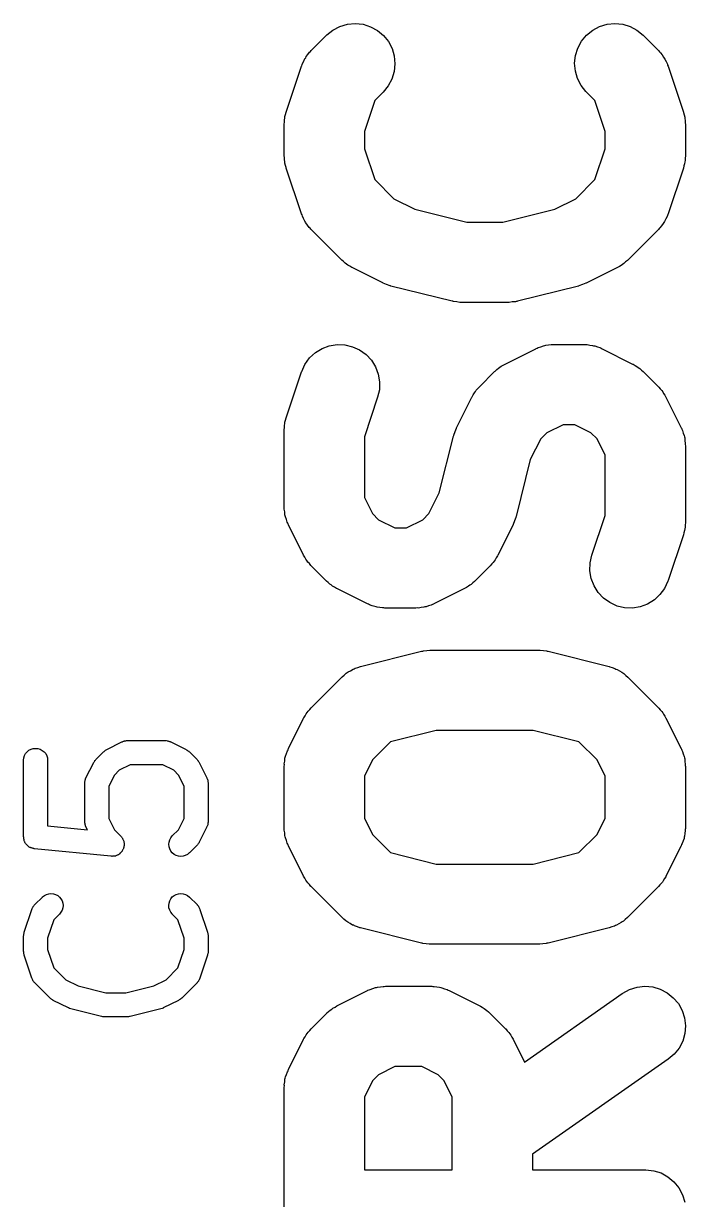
# Model space of a CAD drawing. Extents: x 81 to 160, y -176 to -60.
# Drawn here: x 116.41 to 120.53, y -113.52 to -106.19 of the extents above; entities that cross this region are included whole.
import ezdxf

# ---------------------------------------------------------------- set-up
doc = ezdxf.new("R2010")
doc.units = 0
doc.header["$MEASUREMENT"] = 0
doc.layers.add('BLACK', color=7, linetype='CONTINUOUS')

msp = doc.modelspace()

# ---------------------------------------------------------------- linework, layer by layer
at = {"layer": 'BLACK', "linetype": 'CONTINUOUS'}
for p, q in [((118.298, -106.265), (118.301, -106.263)), ((118.301, -106.263), (118.339, -106.233)), ((118.339, -106.233), (118.382, -106.21)), ((118.382, -106.21), (118.429, -106.196)), ((118.429, -106.196), (118.478, -106.192)), ((118.478, -106.192), (118.526, -106.197)), ((118.526, -106.197), (118.573, -106.212)), ((118.573, -106.212), (118.616, -106.235)), ((118.616, -106.235), (118.653, -106.267)), ((119.919, -106.264), (119.957, -106.233)), ((119.957, -106.233), (120, -106.211)), ((120, -106.211), (120.047, -106.197)), ((120.047, -106.197), (120.095, -106.192)), ((120.095, -106.192), (120.144, -106.197)), ((120.144, -106.197), (120.19, -106.211)), ((120.19, -106.211), (120.233, -106.234)), ((120.233, -106.234), (120.271, -106.265)), ((118.203, -106.361), (118.298, -106.265)), ((118.653, -106.267), (118.684, -106.305)), ((118.684, -106.305), (118.707, -106.348)), ((119.864, -106.345), (119.888, -106.302)), ((119.888, -106.302), (119.919, -106.264)), ((120.271, -106.265), (120.366, -106.361)), ((118.164, -106.411), (118.169, -106.405)), ((118.169, -106.405), (118.172, -106.398)), ((118.172, -106.398), (118.183, -106.385)), ((118.183, -106.385), (118.193, -106.371)), ((118.193, -106.371), (118.199, -106.366)), ((118.199, -106.366), (118.203, -106.361)), ((118.707, -106.348), (118.721, -106.394)), ((118.721, -106.394), (118.725, -106.443)), ((119.844, -106.44), (119.85, -106.391)), ((119.85, -106.391), (119.864, -106.345)), ((120.366, -106.361), (120.369, -106.363)), ((120.369, -106.363), (120.373, -106.369)), ((120.373, -106.369), (120.379, -106.374)), ((120.379, -106.374), (120.389, -106.388)), ((120.389, -106.388), (120.399, -106.401)), ((120.399, -106.401), (120.403, -106.408)), ((120.403, -106.408), (120.407, -106.414)), ((118.048, -106.744), (118.143, -106.458)), ((118.143, -106.458), (118.144, -106.455)), ((118.144, -106.455), (118.147, -106.448)), ((118.147, -106.448), (118.149, -106.441)), ((118.149, -106.441), (118.157, -106.426)), ((118.157, -106.426), (118.164, -106.411)), ((118.725, -106.443), (118.72, -106.492)), ((119.849, -106.488), (119.844, -106.44)), ((120.407, -106.414), (120.414, -106.429)), ((120.414, -106.429), (120.422, -106.445)), ((120.422, -106.445), (120.424, -106.452)), ((120.424, -106.452), (120.427, -106.458)), ((120.427, -106.458), (120.522, -106.744)), ((118.706, -106.538), (118.683, -106.581)), ((118.72, -106.492), (118.706, -106.538)), ((119.862, -106.535), (119.849, -106.488)), ((119.885, -106.578), (119.862, -106.535)), ((118.652, -106.619), (118.599, -106.672)), ((118.683, -106.581), (118.652, -106.619)), ((119.915, -106.616), (119.885, -106.578)), ((119.918, -106.619), (119.915, -106.616)), ((119.971, -106.672), (119.918, -106.619)), ((118.599, -106.672), (118.535, -106.864)), ((120.035, -106.864), (119.971, -106.672)), ((118.039, -106.782), (118.04, -106.771)), ((118.04, -106.771), (118.044, -106.758)), ((118.044, -106.758), (118.048, -106.744)), ((120.522, -106.744), (120.523, -106.747)), ((120.523, -106.747), (120.526, -106.761)), ((120.526, -106.761), (120.53, -106.775)), ((120.53, -106.775), (120.531, -106.785)), ((118.035, -106.82), (118.036, -106.806)), ((118.035, -106.823), (118.035, -106.82)), ((118.035, -107.014), (118.035, -106.823)), ((118.036, -106.806), (118.037, -106.792)), ((118.037, -106.792), (118.039, -106.782)), ((120.531, -106.785), (120.533, -106.795)), ((120.533, -106.795), (120.533, -106.809)), ((120.533, -106.809), (120.535, -106.823)), ((120.535, -106.823), (120.535, -107.014)), ((118.535, -106.864), (118.535, -106.973)), ((120.035, -106.973), (120.035, -106.864)), ((118.535, -106.973), (118.599, -107.164)), ((119.971, -107.164), (120.035, -106.973)), ((118.036, -107.028), (118.035, -107.014)), ((118.036, -107.042), (118.036, -107.028)), ((118.039, -107.052), (118.036, -107.042)), ((118.04, -107.062), (118.039, -107.052)), ((118.044, -107.076), (118.04, -107.062)), ((120.529, -107.066), (120.525, -107.079)), ((120.53, -107.055), (120.529, -107.066)), ((120.533, -107.045), (120.53, -107.055)), ((120.535, -107.017), (120.533, -107.031)), ((120.533, -107.031), (120.533, -107.045)), ((120.535, -107.014), (120.535, -107.017)), ((118.047, -107.089), (118.044, -107.076)), ((118.048, -107.093), (118.047, -107.089)), ((118.143, -107.378), (118.048, -107.093)), ((120.522, -107.093), (120.427, -107.378)), ((120.525, -107.079), (120.522, -107.093)), ((118.599, -107.164), (118.719, -107.284)), ((119.851, -107.284), (119.971, -107.164)), ((118.719, -107.284), (118.848, -107.349)), ((119.721, -107.349), (119.851, -107.284)), ((118.848, -107.349), (119.173, -107.43)), ((119.397, -107.43), (119.721, -107.349)), ((118.146, -107.385), (118.143, -107.378)), ((118.148, -107.392), (118.146, -107.385)), ((118.156, -107.407), (118.148, -107.392)), ((118.163, -107.423), (118.156, -107.407)), ((118.167, -107.429), (118.163, -107.423)), ((118.17, -107.435), (118.167, -107.429)), ((118.181, -107.449), (118.17, -107.435)), ((119.173, -107.43), (119.397, -107.43)), ((120.401, -107.432), (120.397, -107.438)), ((120.405, -107.426), (120.401, -107.432)), ((120.412, -107.41), (120.405, -107.426)), ((120.42, -107.395), (120.412, -107.41)), ((120.422, -107.388), (120.42, -107.395)), ((120.426, -107.382), (120.422, -107.388)), ((120.427, -107.378), (120.426, -107.382)), ((118.191, -107.463), (118.181, -107.449)), ((118.196, -107.468), (118.191, -107.463)), ((118.201, -107.474), (118.196, -107.468)), ((118.203, -107.476), (118.201, -107.474)), ((118.394, -107.667), (118.203, -107.476)), ((120.366, -107.476), (120.176, -107.667)), ((120.371, -107.47), (120.366, -107.476)), ((120.376, -107.465), (120.371, -107.47)), ((120.386, -107.452), (120.376, -107.465)), ((120.397, -107.438), (120.386, -107.452)), ((118.405, -107.676), (118.394, -107.667)), ((118.415, -107.685), (118.405, -107.676)), ((118.423, -107.691), (118.415, -107.685)), ((118.431, -107.698), (118.423, -107.691)), ((118.444, -107.704), (118.431, -107.698)), ((118.456, -107.712), (118.444, -107.704)), ((118.459, -107.713), (118.456, -107.712)), ((118.649, -107.809), (118.459, -107.713)), ((120.111, -107.713), (119.92, -107.809)), ((120.123, -107.706), (120.111, -107.713)), ((120.135, -107.699), (120.123, -107.706)), ((120.143, -107.693), (120.135, -107.699)), ((120.152, -107.687), (120.143, -107.693)), ((120.162, -107.678), (120.152, -107.687)), ((120.173, -107.669), (120.162, -107.678)), ((120.176, -107.667), (120.173, -107.669)), ((118.65, -107.809), (118.649, -107.809)), ((118.651, -107.81), (118.65, -107.809)), ((118.673, -107.818), (118.651, -107.81)), ((118.695, -107.826), (118.673, -107.818)), ((118.696, -107.826), (118.695, -107.826)), ((118.697, -107.827), (118.696, -107.826)), ((118.7, -107.828), (118.697, -107.827)), ((119.081, -107.923), (118.7, -107.828)), ((119.869, -107.828), (119.488, -107.923)), ((119.87, -107.827), (119.869, -107.828)), ((119.871, -107.827), (119.87, -107.827)), ((119.893, -107.819), (119.871, -107.827)), ((119.915, -107.811), (119.893, -107.819)), ((119.916, -107.811), (119.915, -107.811)), ((119.917, -107.81), (119.916, -107.811)), ((119.92, -107.809), (119.917, -107.81)), ((119.086, -107.923), (119.081, -107.923)), ((119.09, -107.925), (119.086, -107.923)), ((119.11, -107.927), (119.09, -107.925)), ((119.13, -107.93), (119.11, -107.927)), ((119.134, -107.93), (119.13, -107.93)), ((119.138, -107.93), (119.134, -107.93)), ((119.142, -107.93), (119.138, -107.93)), ((119.428, -107.93), (119.142, -107.93)), ((119.432, -107.93), (119.428, -107.93)), ((119.437, -107.93), (119.432, -107.93)), ((119.456, -107.927), (119.437, -107.93)), ((119.476, -107.926), (119.456, -107.927)), ((119.48, -107.924), (119.476, -107.926)), ((119.485, -107.924), (119.48, -107.924)), ((119.488, -107.923), (119.485, -107.924)), ((118.229, -108.243), (118.271, -108.217)), ((118.271, -108.217), (118.316, -108.2)), ((118.316, -108.2), (118.364, -108.193)), ((118.364, -108.193), (118.413, -108.194)), ((118.413, -108.194), (118.461, -108.206)), ((118.461, -108.206), (118.505, -108.226)), ((118.505, -108.226), (118.545, -108.254)), ((119.411, -108.314), (119.602, -108.219)), ((119.602, -108.219), (119.605, -108.217)), ((119.605, -108.217), (119.612, -108.215)), ((119.612, -108.215), (119.618, -108.211)), ((119.618, -108.211), (119.634, -108.206)), ((119.634, -108.206), (119.65, -108.2)), ((119.65, -108.2), (119.658, -108.199)), ((119.658, -108.199), (119.665, -108.197)), ((119.665, -108.197), (119.682, -108.195)), ((119.682, -108.195), (119.699, -108.193)), ((119.699, -108.193), (119.706, -108.193)), ((119.706, -108.193), (119.713, -108.192)), ((119.713, -108.192), (119.904, -108.192)), ((119.904, -108.192), (119.907, -108.192)), ((119.907, -108.192), (119.915, -108.193)), ((119.915, -108.193), (119.922, -108.193)), ((119.922, -108.193), (119.939, -108.196)), ((119.939, -108.196), (119.956, -108.198)), ((119.956, -108.198), (119.963, -108.2)), ((119.963, -108.2), (119.97, -108.201)), ((119.97, -108.201), (119.986, -108.207)), ((119.986, -108.207), (120.002, -108.212)), ((120.002, -108.212), (120.009, -108.216)), ((120.009, -108.216), (120.016, -108.219)), ((120.016, -108.219), (120.206, -108.314)), ((118.164, -108.316), (118.193, -108.276)), ((118.193, -108.276), (118.229, -108.243)), ((118.545, -108.254), (118.578, -108.29)), ((118.578, -108.29), (118.604, -108.331)), ((119.399, -108.321), (119.411, -108.314)), ((120.206, -108.314), (120.209, -108.315)), ((120.209, -108.315), (120.221, -108.323)), ((118.048, -108.649), (118.143, -108.363)), ((118.143, -108.363), (118.144, -108.36)), ((118.144, -108.36), (118.164, -108.316)), ((118.604, -108.331), (118.621, -108.377)), ((118.621, -108.377), (118.629, -108.425)), ((119.251, -108.456), (119.346, -108.361)), ((119.346, -108.361), (119.349, -108.358)), ((119.349, -108.358), (119.36, -108.349)), ((119.36, -108.349), (119.37, -108.34)), ((119.37, -108.34), (119.379, -108.334)), ((119.379, -108.334), (119.387, -108.328)), ((119.387, -108.328), (119.399, -108.321)), ((120.221, -108.323), (120.233, -108.33)), ((120.233, -108.33), (120.241, -108.336)), ((120.241, -108.336), (120.25, -108.342)), ((120.25, -108.342), (120.26, -108.352)), ((120.26, -108.352), (120.271, -108.361)), ((120.271, -108.361), (120.366, -108.456)), ((118.629, -108.425), (118.628, -108.474)), ((119.242, -108.467), (119.251, -108.456)), ((120.366, -108.456), (120.369, -108.458)), ((120.369, -108.458), (120.378, -108.469)), ((118.617, -108.521), (118.535, -108.768)), ((118.628, -108.474), (118.617, -108.521)), ((119.109, -108.711), (119.204, -108.521)), ((119.204, -108.521), (119.206, -108.518)), ((119.206, -108.518), (119.213, -108.506)), ((119.213, -108.506), (119.22, -108.494)), ((119.22, -108.494), (119.226, -108.486)), ((119.226, -108.486), (119.232, -108.477)), ((119.232, -108.477), (119.242, -108.467)), ((120.378, -108.469), (120.387, -108.48)), ((120.387, -108.48), (120.393, -108.488)), ((120.393, -108.488), (120.399, -108.497)), ((120.399, -108.497), (120.406, -108.509)), ((120.406, -108.509), (120.413, -108.521)), ((120.413, -108.521), (120.508, -108.711)), ((118.039, -108.686), (118.04, -108.676)), ((118.04, -108.676), (118.044, -108.663)), ((118.044, -108.663), (118.048, -108.649)), ((118.035, -108.724), (118.036, -108.71)), ((118.035, -108.728), (118.035, -108.724)), ((118.035, -109.204), (118.035, -108.728)), ((118.036, -108.71), (118.037, -108.696)), ((118.037, -108.696), (118.039, -108.686)), ((119.091, -108.757), (119.1, -108.735)), ((119.1, -108.735), (119.108, -108.713)), ((119.108, -108.712), (119.109, -108.711)), ((119.108, -108.713), (119.108, -108.712)), ((119.671, -108.743), (119.633, -108.781)), ((119.772, -108.692), (119.671, -108.743)), ((119.845, -108.692), (119.772, -108.692)), ((119.946, -108.743), (119.845, -108.692)), ((119.984, -108.781), (119.946, -108.743)), ((120.508, -108.711), (120.51, -108.714)), ((120.51, -108.714), (120.512, -108.721)), ((120.512, -108.721), (120.516, -108.728)), ((120.516, -108.728), (120.521, -108.744)), ((120.521, -108.744), (120.527, -108.76)), ((118.535, -108.768), (118.535, -109.145)), ((119.001, -109.117), (119.09, -108.763)), ((119.09, -108.763), (119.091, -108.759)), ((119.091, -108.758), (119.091, -108.757)), ((119.091, -108.759), (119.091, -108.758)), ((119.633, -108.781), (119.568, -108.91)), ((120.035, -108.882), (119.984, -108.781)), ((120.527, -108.76), (120.528, -108.768)), ((120.528, -108.768), (120.53, -108.775)), ((120.53, -108.775), (120.532, -108.792)), ((120.532, -108.792), (120.534, -108.808)), ((120.534, -108.808), (120.534, -108.816)), ((120.534, -108.816), (120.535, -108.823)), ((120.535, -108.823), (120.535, -109.299)), ((120.035, -109.259), (120.035, -108.882)), ((119.568, -108.91), (119.48, -109.265)), ((118.936, -109.246), (119.001, -109.117)), ((118.535, -109.145), (118.585, -109.246)), ((118.035, -109.211), (118.035, -109.204)), ((118.035, -109.219), (118.035, -109.211)), ((118.038, -109.236), (118.035, -109.219)), ((118.04, -109.253), (118.038, -109.236)), ((118.042, -109.26), (118.04, -109.253)), ((118.043, -109.267), (118.042, -109.26)), ((118.049, -109.283), (118.043, -109.267)), ((118.585, -109.246), (118.623, -109.284)), ((118.899, -109.284), (118.936, -109.246)), ((119.48, -109.265), (119.479, -109.268)), ((119.952, -109.506), (120.035, -109.259)), ((118.054, -109.299), (118.049, -109.283)), ((118.057, -109.306), (118.054, -109.299)), ((118.06, -109.313), (118.057, -109.306)), ((118.061, -109.316), (118.06, -109.313)), ((118.156, -109.506), (118.061, -109.316)), ((118.623, -109.284), (118.725, -109.335)), ((118.725, -109.335), (118.797, -109.335)), ((118.797, -109.335), (118.899, -109.284)), ((119.461, -109.316), (119.366, -109.506)), ((119.462, -109.314), (119.461, -109.315)), ((119.461, -109.315), (119.461, -109.316)), ((119.47, -109.292), (119.462, -109.314)), ((119.478, -109.27), (119.47, -109.292)), ((119.479, -109.268), (119.478, -109.269)), ((119.478, -109.269), (119.478, -109.27)), ((120.53, -109.341), (120.529, -109.351)), ((120.533, -109.331), (120.53, -109.341)), ((120.535, -109.303), (120.533, -109.317)), ((120.533, -109.317), (120.533, -109.331)), ((120.535, -109.299), (120.535, -109.303)), ((120.522, -109.378), (120.427, -109.664)), ((120.525, -109.365), (120.522, -109.378)), ((120.529, -109.351), (120.525, -109.365)), ((118.164, -109.518), (118.156, -109.506)), ((118.17, -109.531), (118.164, -109.518)), ((118.177, -109.539), (118.17, -109.531)), ((118.182, -109.548), (118.177, -109.539)), ((118.192, -109.558), (118.182, -109.548)), ((118.201, -109.569), (118.192, -109.558)), ((119.328, -109.56), (119.319, -109.571)), ((119.337, -109.55), (119.328, -109.56)), ((119.343, -109.542), (119.337, -109.55)), ((119.35, -109.534), (119.343, -109.542)), ((119.356, -109.521), (119.35, -109.534)), ((119.364, -109.509), (119.356, -109.521)), ((119.366, -109.506), (119.364, -109.509)), ((119.94, -109.602), (119.942, -109.554)), ((119.942, -109.554), (119.952, -109.506)), ((118.203, -109.571), (118.201, -109.569)), ((118.298, -109.667), (118.203, -109.571)), ((119.319, -109.571), (119.223, -109.667)), ((119.948, -109.65), (119.94, -109.602)), ((118.309, -109.676), (118.298, -109.667)), ((118.319, -109.685), (118.309, -109.676)), ((118.328, -109.691), (118.319, -109.685)), ((118.336, -109.698), (118.328, -109.691)), ((118.349, -109.704), (118.336, -109.698)), ((118.36, -109.712), (118.349, -109.704)), ((119.17, -109.706), (119.158, -109.713)), ((119.183, -109.699), (119.17, -109.706)), ((119.191, -109.693), (119.183, -109.699)), ((119.2, -109.687), (119.191, -109.693)), ((119.21, -109.678), (119.2, -109.687)), ((119.221, -109.669), (119.21, -109.678)), ((119.223, -109.667), (119.221, -109.669)), ((119.966, -109.696), (119.948, -109.65)), ((119.991, -109.737), (119.966, -109.696)), ((120.426, -109.667), (120.405, -109.712)), ((120.427, -109.664), (120.426, -109.667)), ((118.363, -109.713), (118.36, -109.712)), ((118.554, -109.809), (118.363, -109.713)), ((119.158, -109.713), (118.968, -109.809)), ((120.025, -109.773), (119.991, -109.737)), ((120.064, -109.801), (120.025, -109.773)), ((120.376, -109.751), (120.341, -109.784)), ((120.405, -109.712), (120.376, -109.751)), ((118.561, -109.811), (118.554, -109.809)), ((118.567, -109.815), (118.561, -109.811)), ((118.584, -109.82), (118.567, -109.815)), ((118.599, -109.826), (118.584, -109.82)), ((118.607, -109.827), (118.599, -109.826)), ((118.614, -109.83), (118.607, -109.827)), ((118.631, -109.831), (118.614, -109.83)), ((118.648, -109.834), (118.631, -109.831)), ((118.655, -109.834), (118.648, -109.834)), ((118.662, -109.835), (118.655, -109.834)), ((118.666, -109.835), (118.662, -109.835)), ((118.856, -109.835), (118.666, -109.835)), ((118.864, -109.834), (118.856, -109.835)), ((118.871, -109.835), (118.864, -109.834)), ((118.888, -109.832), (118.871, -109.835)), ((118.905, -109.83), (118.888, -109.832)), ((118.912, -109.828), (118.905, -109.83)), ((118.919, -109.827), (118.912, -109.828)), ((118.935, -109.821), (118.919, -109.827)), ((118.951, -109.816), (118.935, -109.821)), ((118.958, -109.813), (118.951, -109.816)), ((118.965, -109.81), (118.958, -109.813)), ((118.968, -109.809), (118.965, -109.81)), ((120.109, -109.822), (120.064, -109.801)), ((120.156, -109.833), (120.109, -109.822)), ((120.205, -109.835), (120.156, -109.833)), ((120.253, -109.827), (120.205, -109.835)), ((120.299, -109.81), (120.253, -109.827)), ((120.341, -109.784), (120.299, -109.81)), ((118.51, -110.2), (118.891, -110.104)), ((118.891, -110.104), (118.894, -110.104)), ((118.894, -110.104), (118.899, -110.103)), ((118.899, -110.103), (118.903, -110.102)), ((118.903, -110.102), (118.923, -110.1)), ((118.923, -110.1), (118.943, -110.097)), ((118.943, -110.097), (118.947, -110.097)), ((118.947, -110.097), (118.951, -110.097)), ((118.951, -110.097), (119.618, -110.097)), ((119.618, -110.097), (119.622, -110.097)), ((119.622, -110.097), (119.626, -110.097)), ((119.626, -110.097), (119.63, -110.097)), ((119.63, -110.097), (119.65, -110.1)), ((119.65, -110.1), (119.67, -110.102)), ((119.67, -110.102), (119.674, -110.104)), ((119.674, -110.104), (119.679, -110.104)), ((119.679, -110.104), (120.06, -110.2)), ((118.449, -110.225), (118.464, -110.216)), ((118.464, -110.216), (118.471, -110.214)), ((118.471, -110.214), (118.478, -110.21)), ((118.478, -110.21), (118.494, -110.205)), ((118.494, -110.205), (118.51, -110.2)), ((120.06, -110.2), (120.063, -110.201)), ((120.063, -110.201), (120.079, -110.206)), ((120.079, -110.206), (120.095, -110.211)), ((120.095, -110.211), (120.102, -110.215)), ((120.102, -110.215), (120.109, -110.218)), ((120.109, -110.218), (120.123, -110.226)), ((118.203, -110.456), (118.394, -110.265)), ((118.394, -110.265), (118.396, -110.263)), ((118.396, -110.263), (118.409, -110.252)), ((118.409, -110.252), (118.422, -110.241)), ((118.422, -110.241), (118.428, -110.237)), ((118.428, -110.237), (118.434, -110.233)), ((118.434, -110.233), (118.449, -110.225)), ((120.123, -110.226), (120.138, -110.234)), ((120.138, -110.234), (120.144, -110.239)), ((120.144, -110.239), (120.15, -110.243)), ((120.15, -110.243), (120.163, -110.255)), ((120.163, -110.255), (120.176, -110.265)), ((120.176, -110.265), (120.366, -110.456)), ((118.158, -110.518), (118.166, -110.506)), ((118.166, -110.506), (118.172, -110.494)), ((118.172, -110.494), (118.179, -110.486)), ((118.179, -110.486), (118.185, -110.477)), ((118.185, -110.477), (118.194, -110.467)), ((118.194, -110.467), (118.203, -110.456)), ((120.366, -110.456), (120.369, -110.458)), ((120.369, -110.458), (120.378, -110.469)), ((120.378, -110.469), (120.387, -110.48)), ((120.387, -110.48), (120.393, -110.488)), ((120.393, -110.488), (120.399, -110.497)), ((120.399, -110.497), (120.406, -110.509)), ((120.406, -110.509), (120.413, -110.521)), ((118.061, -110.711), (118.156, -110.521)), ((118.156, -110.521), (118.158, -110.518)), ((120.413, -110.521), (120.508, -110.711)), ((118.982, -110.597), (118.698, -110.668)), ((119.587, -110.597), (118.982, -110.597)), ((119.871, -110.668), (119.587, -110.597)), ((116.424, -110.742), (116.434, -110.73)), ((116.434, -110.73), (116.445, -110.721)), ((116.445, -110.721), (116.458, -110.714)), ((116.458, -110.714), (116.472, -110.71)), ((116.472, -110.71), (116.487, -110.709)), ((116.487, -110.709), (116.501, -110.71)), ((116.501, -110.71), (116.515, -110.715)), ((116.515, -110.715), (116.528, -110.722)), ((116.528, -110.722), (116.54, -110.731)), ((116.54, -110.731), (116.549, -110.742)), ((116.862, -110.778), (116.91, -110.731)), ((116.91, -110.73), (116.914, -110.728)), ((116.91, -110.731), (116.91, -110.73)), ((116.914, -110.728), (116.917, -110.725)), ((116.917, -110.725), (116.919, -110.723)), ((116.919, -110.723), (116.922, -110.721)), ((116.922, -110.721), (116.925, -110.719)), ((116.925, -110.719), (116.929, -110.717)), ((116.929, -110.717), (117.024, -110.669)), ((117.024, -110.669), (117.025, -110.669)), ((117.025, -110.669), (117.027, -110.668)), ((117.027, -110.668), (117.029, -110.667)), ((117.029, -110.667), (117.034, -110.665)), ((117.034, -110.665), (117.039, -110.664)), ((117.039, -110.664), (117.041, -110.663)), ((117.041, -110.663), (117.043, -110.663)), ((117.043, -110.663), (117.048, -110.662)), ((117.048, -110.662), (117.053, -110.661)), ((117.053, -110.661), (117.056, -110.661)), ((117.056, -110.661), (117.058, -110.661)), ((117.058, -110.661), (117.296, -110.661)), ((117.296, -110.661), (117.297, -110.661)), ((117.297, -110.661), (117.299, -110.662)), ((117.299, -110.662), (117.301, -110.661)), ((117.301, -110.661), (117.306, -110.662)), ((117.306, -110.662), (117.311, -110.663)), ((117.311, -110.663), (117.314, -110.664)), ((117.314, -110.664), (117.316, -110.664)), ((117.316, -110.664), (117.321, -110.666)), ((117.321, -110.666), (117.325, -110.667)), ((117.325, -110.667), (117.327, -110.668)), ((117.327, -110.668), (117.329, -110.669)), ((117.329, -110.669), (117.425, -110.717)), ((117.425, -110.717), (117.426, -110.717)), ((117.426, -110.717), (117.429, -110.72)), ((117.429, -110.72), (117.433, -110.722)), ((117.433, -110.722), (117.435, -110.724)), ((117.435, -110.724), (117.438, -110.725)), ((117.438, -110.725), (117.441, -110.728)), ((117.441, -110.728), (117.444, -110.731)), ((117.444, -110.731), (117.492, -110.778)), ((118.05, -110.741), (118.055, -110.725)), ((118.055, -110.725), (118.059, -110.718)), ((118.059, -110.718), (118.061, -110.711)), ((118.698, -110.668), (118.585, -110.781)), ((119.984, -110.781), (119.871, -110.668)), ((120.508, -110.711), (120.51, -110.714)), ((120.51, -110.714), (120.512, -110.721)), ((120.512, -110.721), (120.516, -110.728)), ((120.516, -110.728), (120.521, -110.744)), ((116.411, -110.783), (116.413, -110.768)), ((116.411, -110.784), (116.411, -110.783)), ((116.411, -111.26), (116.411, -110.784)), ((116.413, -110.768), (116.417, -110.754)), ((116.417, -110.754), (116.424, -110.742)), ((116.549, -110.742), (116.556, -110.755)), ((116.556, -110.755), (116.56, -110.769)), ((116.56, -110.769), (116.561, -110.784)), ((116.561, -110.784), (116.561, -111.192)), ((116.8, -110.893), (116.848, -110.798)), ((116.848, -110.797), (116.851, -110.794)), ((116.848, -110.798), (116.848, -110.797)), ((116.851, -110.794), (116.853, -110.79)), ((116.853, -110.79), (116.855, -110.787)), ((116.855, -110.787), (116.856, -110.785)), ((116.856, -110.785), (116.859, -110.782)), ((116.859, -110.782), (116.862, -110.778)), ((117.492, -110.778), (117.493, -110.779)), ((117.493, -110.779), (117.495, -110.783)), ((117.495, -110.783), (117.498, -110.786)), ((117.498, -110.786), (117.5, -110.788)), ((117.5, -110.788), (117.502, -110.791)), ((117.502, -110.791), (117.504, -110.794)), ((117.504, -110.794), (117.506, -110.798)), ((117.506, -110.798), (117.553, -110.893)), ((118.035, -110.805), (118.038, -110.788)), ((118.036, -110.812), (118.035, -110.805)), ((118.038, -110.788), (118.04, -110.771)), ((118.04, -110.771), (118.042, -110.764)), ((118.042, -110.764), (118.044, -110.757)), ((118.044, -110.757), (118.05, -110.741)), ((118.585, -110.781), (118.535, -110.882)), ((120.035, -110.882), (119.984, -110.781)), ((120.521, -110.744), (120.527, -110.76)), ((120.527, -110.76), (120.528, -110.768)), ((120.528, -110.768), (120.53, -110.775)), ((120.53, -110.775), (120.532, -110.792)), ((120.532, -110.792), (120.534, -110.808)), ((116.977, -110.876), (116.942, -110.944)), ((117.007, -110.846), (116.977, -110.876)), ((117.076, -110.811), (117.007, -110.846)), ((117.278, -110.811), (117.076, -110.811)), ((117.347, -110.846), (117.278, -110.811)), ((117.377, -110.876), (117.347, -110.846)), ((117.411, -110.944), (117.377, -110.876)), ((118.035, -110.82), (118.036, -110.812)), ((118.035, -110.823), (118.035, -110.82)), ((118.035, -111.204), (118.035, -110.823)), ((120.534, -110.808), (120.534, -110.816)), ((120.534, -110.816), (120.535, -110.823)), ((120.535, -110.823), (120.535, -111.204)), ((116.792, -110.926), (116.793, -110.924)), ((116.792, -110.927), (116.792, -110.926)), ((116.792, -111.165), (116.792, -110.927)), ((116.793, -110.916), (116.794, -110.911)), ((116.793, -110.921), (116.793, -110.916)), ((116.793, -110.924), (116.793, -110.921)), ((116.794, -110.911), (116.795, -110.909)), ((116.795, -110.907), (116.797, -110.902)), ((116.795, -110.909), (116.795, -110.907)), ((116.797, -110.902), (116.798, -110.897)), ((116.798, -110.897), (116.799, -110.895)), ((116.799, -110.895), (116.8, -110.893)), ((116.942, -110.944), (116.942, -111.147)), ((117.411, -111.147), (117.411, -110.944)), ((117.553, -110.893), (117.554, -110.894)), ((117.554, -110.894), (117.555, -110.896)), ((117.555, -110.896), (117.556, -110.898)), ((117.556, -110.898), (117.557, -110.903)), ((117.557, -110.903), (117.559, -110.908)), ((117.559, -110.908), (117.559, -110.91)), ((117.559, -110.91), (117.56, -110.912)), ((117.56, -110.912), (117.56, -110.917)), ((117.56, -110.917), (117.561, -110.922)), ((117.561, -110.922), (117.561, -110.925)), ((117.561, -110.925), (117.561, -110.927)), ((117.561, -110.927), (117.561, -111.165)), ((118.535, -110.882), (118.535, -111.145)), ((120.035, -111.145), (120.035, -110.882)), ((116.793, -111.167), (116.792, -111.165)), ((116.792, -111.169), (116.793, -111.167)), ((116.793, -111.174), (116.792, -111.169)), ((116.942, -111.147), (116.977, -111.216)), ((117.377, -111.216), (117.411, -111.147)), ((117.561, -111.17), (117.56, -111.175)), ((117.561, -111.165), (117.561, -111.166)), ((117.561, -111.166), (117.561, -111.168)), ((117.561, -111.168), (117.561, -111.17)), ((118.535, -111.145), (118.585, -111.246)), ((119.984, -111.246), (120.035, -111.145)), ((116.561, -111.192), (116.81, -111.217)), ((116.794, -111.179), (116.793, -111.174)), ((116.794, -111.182), (116.794, -111.179)), ((116.795, -111.184), (116.794, -111.182)), ((116.797, -111.189), (116.795, -111.184)), ((116.798, -111.193), (116.797, -111.189)), ((116.799, -111.195), (116.798, -111.193)), ((116.8, -111.197), (116.799, -111.195)), ((116.8, -111.198), (116.8, -111.197)), ((116.81, -111.217), (116.8, -111.198)), ((116.977, -111.216), (117.016, -111.255)), ((117.338, -111.255), (117.377, -111.216)), ((117.553, -111.198), (117.506, -111.294)), ((117.554, -111.196), (117.553, -111.198)), ((117.555, -111.194), (117.554, -111.196)), ((117.557, -111.19), (117.555, -111.194)), ((117.559, -111.185), (117.557, -111.19)), ((117.56, -111.18), (117.559, -111.183)), ((117.559, -111.183), (117.559, -111.185)), ((117.56, -111.175), (117.56, -111.18)), ((118.035, -111.211), (118.035, -111.204)), ((118.035, -111.219), (118.035, -111.211)), ((118.038, -111.236), (118.035, -111.219)), ((118.04, -111.253), (118.038, -111.236)), ((118.585, -111.246), (118.698, -111.359)), ((119.871, -111.359), (119.984, -111.246)), ((120.531, -111.239), (120.529, -111.256)), ((120.534, -111.222), (120.531, -111.239)), ((120.535, -111.208), (120.534, -111.215)), ((120.534, -111.215), (120.534, -111.222)), ((120.535, -111.204), (120.535, -111.208)), ((116.412, -111.263), (116.411, -111.26)), ((116.412, -111.267), (116.412, -111.263)), ((116.412, -111.271), (116.412, -111.267)), ((116.413, -111.275), (116.412, -111.271)), ((116.414, -111.278), (116.413, -111.275)), ((116.414, -111.281), (116.414, -111.278)), ((116.416, -111.285), (116.414, -111.281)), ((116.417, -111.289), (116.416, -111.285)), ((116.419, -111.292), (116.417, -111.289)), ((116.42, -111.295), (116.419, -111.292)), ((116.422, -111.298), (116.42, -111.295)), ((116.424, -111.302), (116.422, -111.298)), ((116.426, -111.304), (116.424, -111.302)), ((116.428, -111.307), (116.426, -111.304)), ((116.431, -111.31), (116.428, -111.307)), ((116.433, -111.313), (116.431, -111.31)), ((116.436, -111.315), (116.433, -111.313)), ((116.438, -111.317), (116.436, -111.315)), ((116.441, -111.32), (116.438, -111.317)), ((117.016, -111.255), (117.016, -111.255)), ((117.016, -111.255), (117.019, -111.258)), ((117.019, -111.258), (117.021, -111.261)), ((117.021, -111.261), (117.023, -111.264)), ((117.023, -111.264), (117.025, -111.267)), ((117.025, -111.267), (117.027, -111.27)), ((117.027, -111.27), (117.029, -111.273)), ((117.029, -111.273), (117.03, -111.277)), ((117.03, -111.277), (117.032, -111.28)), ((117.032, -111.28), (117.033, -111.283)), ((117.033, -111.283), (117.035, -111.287)), ((117.035, -111.287), (117.035, -111.29)), ((117.035, -111.29), (117.036, -111.294)), ((117.036, -111.294), (117.037, -111.298)), ((117.037, -111.316), (117.036, -111.319)), ((117.036, -111.319), (117.036, -111.323)), ((117.037, -111.298), (117.037, -111.301)), ((117.037, -111.301), (117.037, -111.305)), ((117.037, -111.305), (117.038, -111.308)), ((117.038, -111.308), (117.037, -111.312)), ((117.037, -111.312), (117.037, -111.316)), ((117.316, -111.307), (117.318, -111.293)), ((117.318, -111.322), (117.316, -111.307)), ((117.318, -111.293), (117.322, -111.279)), ((117.322, -111.279), (117.329, -111.266)), ((117.329, -111.266), (117.338, -111.255)), ((117.492, -111.313), (117.444, -111.361)), ((117.494, -111.31), (117.492, -111.313)), ((117.497, -111.307), (117.494, -111.31)), ((117.499, -111.304), (117.497, -111.307)), ((117.501, -111.302), (117.499, -111.304)), ((117.503, -111.298), (117.501, -111.302)), ((117.505, -111.295), (117.503, -111.298)), ((117.506, -111.294), (117.505, -111.295)), ((118.042, -111.26), (118.04, -111.253)), ((118.043, -111.267), (118.042, -111.26)), ((118.049, -111.283), (118.043, -111.267)), ((118.054, -111.299), (118.049, -111.283)), ((118.057, -111.306), (118.054, -111.299)), ((118.06, -111.313), (118.057, -111.306)), ((118.061, -111.316), (118.06, -111.313)), ((118.156, -111.506), (118.061, -111.316)), ((120.508, -111.316), (120.413, -111.506)), ((120.511, -111.309), (120.508, -111.316)), ((120.515, -111.303), (120.511, -111.309)), ((120.52, -111.286), (120.515, -111.303)), ((120.526, -111.27), (120.52, -111.286)), ((120.527, -111.263), (120.526, -111.27)), ((120.529, -111.256), (120.527, -111.263)), ((116.444, -111.322), (116.441, -111.32)), ((116.447, -111.324), (116.444, -111.322)), ((116.45, -111.326), (116.447, -111.324)), ((116.454, -111.327), (116.45, -111.326)), ((116.457, -111.329), (116.454, -111.327)), ((116.461, -111.33), (116.457, -111.329)), ((116.464, -111.332), (116.461, -111.33)), ((116.467, -111.332), (116.464, -111.332)), ((116.471, -111.334), (116.467, -111.332)), ((116.475, -111.334), (116.471, -111.334)), ((116.478, -111.335), (116.475, -111.334)), ((116.479, -111.335), (116.478, -111.335)), ((116.955, -111.382), (116.479, -111.335)), ((116.959, -111.382), (116.955, -111.382)), ((116.962, -111.383), (116.959, -111.382)), ((116.966, -111.382), (116.962, -111.383)), ((116.97, -111.382), (116.966, -111.382)), ((116.973, -111.382), (116.97, -111.382)), ((116.977, -111.381), (116.973, -111.382)), ((116.98, -111.38), (116.977, -111.381)), ((116.984, -111.38), (116.98, -111.38)), ((116.987, -111.378), (116.984, -111.38)), ((116.991, -111.377), (116.987, -111.378)), ((116.994, -111.375), (116.991, -111.377)), ((116.998, -111.374), (116.994, -111.375)), ((117.001, -111.372), (116.998, -111.374)), ((117.004, -111.37), (117.001, -111.372)), ((117.007, -111.368), (117.004, -111.37)), ((117.01, -111.366), (117.007, -111.368)), ((117.012, -111.363), (117.01, -111.366)), ((117.015, -111.361), (117.012, -111.363)), ((117.018, -111.358), (117.015, -111.361)), ((117.02, -111.356), (117.018, -111.358)), ((117.022, -111.353), (117.02, -111.356)), ((117.025, -111.35), (117.022, -111.353)), ((117.026, -111.347), (117.025, -111.35)), ((117.028, -111.344), (117.026, -111.347)), ((117.03, -111.34), (117.028, -111.344)), ((117.032, -111.337), (117.03, -111.34)), ((117.033, -111.333), (117.032, -111.337)), ((117.034, -111.33), (117.033, -111.333)), ((117.035, -111.326), (117.034, -111.33)), ((117.036, -111.323), (117.035, -111.326)), ((117.322, -111.336), (117.318, -111.322)), ((117.329, -111.349), (117.322, -111.336)), ((117.338, -111.36), (117.329, -111.349)), ((117.349, -111.37), (117.338, -111.36)), ((117.362, -111.377), (117.349, -111.37)), ((117.376, -111.381), (117.362, -111.377)), ((117.39, -111.383), (117.376, -111.381)), ((117.405, -111.381), (117.39, -111.383)), ((117.419, -111.377), (117.405, -111.381)), ((117.432, -111.371), (117.419, -111.377)), ((117.443, -111.361), (117.432, -111.371)), ((117.444, -111.361), (117.443, -111.361)), ((118.698, -111.359), (118.982, -111.43)), ((119.587, -111.43), (119.871, -111.359)), ((118.982, -111.43), (119.587, -111.43)), ((118.164, -111.518), (118.156, -111.506)), ((118.17, -111.531), (118.164, -111.518)), ((118.177, -111.539), (118.17, -111.531)), ((118.182, -111.548), (118.177, -111.539)), ((120.397, -111.534), (120.391, -111.542)), ((120.404, -111.521), (120.397, -111.534)), ((120.412, -111.509), (120.404, -111.521)), ((120.413, -111.506), (120.412, -111.509)), ((118.192, -111.558), (118.182, -111.548)), ((118.201, -111.569), (118.192, -111.558)), ((118.203, -111.571), (118.201, -111.569)), ((118.394, -111.762), (118.203, -111.571)), ((120.366, -111.571), (120.176, -111.762)), ((120.375, -111.56), (120.366, -111.571)), ((120.385, -111.55), (120.375, -111.56)), ((120.391, -111.542), (120.385, -111.55)), ((116.475, -111.691), (116.478, -111.686)), ((116.478, -111.686), (116.48, -111.685)), ((116.48, -111.685), (116.481, -111.683)), ((116.481, -111.683), (116.529, -111.636)), ((116.529, -111.635), (116.541, -111.626)), ((116.529, -111.636), (116.529, -111.635)), ((116.541, -111.626), (116.554, -111.619)), ((116.554, -111.619), (116.568, -111.615)), ((116.568, -111.615), (116.582, -111.614)), ((116.582, -111.614), (116.597, -111.615)), ((116.597, -111.615), (116.611, -111.62)), ((116.611, -111.62), (116.624, -111.627)), ((116.624, -111.627), (116.635, -111.636)), ((116.635, -111.636), (116.644, -111.647)), ((116.644, -111.647), (116.651, -111.66)), ((116.651, -111.66), (116.655, -111.674)), ((116.655, -111.674), (116.657, -111.689)), ((117.316, -111.688), (117.318, -111.673)), ((117.318, -111.673), (117.322, -111.659)), ((117.322, -111.659), (117.329, -111.647)), ((117.329, -111.647), (117.338, -111.635)), ((117.338, -111.635), (117.35, -111.626)), ((117.35, -111.626), (117.363, -111.619)), ((117.363, -111.619), (117.377, -111.615)), ((117.377, -111.615), (117.391, -111.614)), ((117.391, -111.614), (117.406, -111.615)), ((117.406, -111.615), (117.42, -111.619)), ((117.42, -111.619), (117.433, -111.626)), ((117.433, -111.626), (117.444, -111.636)), ((117.444, -111.636), (117.492, -111.683)), ((117.492, -111.683), (117.493, -111.684)), ((117.493, -111.684), (117.494, -111.686)), ((117.494, -111.686), (117.496, -111.687)), ((116.415, -111.855), (116.463, -111.713)), ((116.463, -111.712), (116.464, -111.71)), ((116.463, -111.713), (116.463, -111.712)), ((116.464, -111.71), (116.465, -111.707)), ((116.465, -111.707), (116.467, -111.703)), ((116.467, -111.703), (116.469, -111.698)), ((116.469, -111.698), (116.471, -111.697)), ((116.471, -111.697), (116.472, -111.695)), ((116.472, -111.695), (116.475, -111.691)), ((116.635, -111.742), (116.6, -111.777)), ((116.644, -111.73), (116.635, -111.742)), ((116.651, -111.717), (116.644, -111.73)), ((116.655, -111.703), (116.651, -111.717)), ((116.657, -111.689), (116.655, -111.703)), ((117.317, -111.702), (117.316, -111.688)), ((117.322, -111.717), (117.317, -111.702)), ((117.328, -111.73), (117.322, -111.717)), ((117.337, -111.741), (117.328, -111.73)), ((117.338, -111.742), (117.337, -111.741)), ((117.373, -111.777), (117.338, -111.742)), ((117.496, -111.687), (117.498, -111.691)), ((117.498, -111.691), (117.502, -111.695)), ((117.502, -111.695), (117.503, -111.697)), ((117.503, -111.697), (117.504, -111.699)), ((117.504, -111.699), (117.506, -111.704)), ((117.506, -111.704), (117.508, -111.708)), ((117.508, -111.708), (117.509, -111.711)), ((117.509, -111.711), (117.51, -111.713)), ((117.51, -111.713), (117.558, -111.855)), ((116.6, -111.777), (116.561, -111.891)), ((117.411, -111.891), (117.373, -111.777)), ((118.407, -111.773), (118.394, -111.762)), ((118.419, -111.784), (118.407, -111.773)), ((118.426, -111.788), (118.419, -111.784)), ((118.431, -111.793), (118.426, -111.788)), ((118.446, -111.801), (118.431, -111.793)), ((118.461, -111.81), (118.446, -111.801)), ((118.468, -111.812), (118.461, -111.81)), ((118.474, -111.816), (118.468, -111.812)), ((118.491, -111.821), (118.474, -111.816)), ((118.506, -111.827), (118.491, -111.821)), ((118.51, -111.828), (118.506, -111.827)), ((118.891, -111.923), (118.51, -111.828)), ((120.06, -111.828), (119.679, -111.923)), ((120.076, -111.822), (120.06, -111.828)), ((120.092, -111.817), (120.076, -111.822)), ((120.099, -111.814), (120.092, -111.817)), ((120.106, -111.811), (120.099, -111.814)), ((120.12, -111.803), (120.106, -111.811)), ((120.135, -111.795), (120.12, -111.803)), ((120.141, -111.79), (120.135, -111.795)), ((120.148, -111.786), (120.141, -111.79)), ((120.16, -111.775), (120.148, -111.786)), ((120.173, -111.764), (120.16, -111.775)), ((120.176, -111.762), (120.173, -111.764)), ((116.411, -111.878), (116.412, -111.874)), ((116.411, -111.879), (116.411, -111.878)), ((116.411, -111.974), (116.411, -111.879)), ((116.412, -111.87), (116.413, -111.867)), ((116.412, -111.874), (116.412, -111.87)), ((116.413, -111.864), (116.414, -111.86)), ((116.413, -111.867), (116.413, -111.864)), ((116.414, -111.86), (116.415, -111.855)), ((116.561, -111.891), (116.561, -111.962)), ((117.411, -111.962), (117.411, -111.891)), ((117.558, -111.855), (117.558, -111.856)), ((117.558, -111.856), (117.559, -111.861)), ((117.559, -111.861), (117.56, -111.865)), ((117.56, -111.865), (117.56, -111.868)), ((117.56, -111.868), (117.561, -111.871)), ((117.561, -111.871), (117.561, -111.875)), ((117.561, -111.875), (117.561, -111.879)), ((117.561, -111.879), (117.561, -111.974)), ((116.412, -111.979), (116.411, -111.974)), ((116.412, -111.983), (116.412, -111.979)), ((116.561, -111.962), (116.6, -112.077)), ((117.373, -112.077), (117.411, -111.962)), ((117.561, -111.974), (117.561, -111.975)), ((117.561, -111.975), (117.561, -111.98)), ((118.895, -111.923), (118.891, -111.923)), ((118.899, -111.925), (118.895, -111.923)), ((118.919, -111.927), (118.899, -111.925)), ((118.939, -111.93), (118.919, -111.927)), ((118.944, -111.93), (118.939, -111.93)), ((118.948, -111.93), (118.944, -111.93)), ((118.951, -111.93), (118.948, -111.93)), ((119.618, -111.93), (118.951, -111.93)), ((119.623, -111.93), (119.618, -111.93)), ((119.627, -111.93), (119.623, -111.93)), ((119.647, -111.927), (119.627, -111.93)), ((119.667, -111.926), (119.647, -111.927)), ((119.671, -111.924), (119.667, -111.926)), ((119.675, -111.924), (119.671, -111.924)), ((119.679, -111.923), (119.675, -111.924)), ((116.413, -111.986), (116.412, -111.983)), ((116.413, -111.989), (116.413, -111.986)), ((116.414, -111.993), (116.413, -111.989)), ((116.415, -111.997), (116.414, -111.993)), ((116.415, -111.998), (116.415, -111.997)), ((116.463, -112.141), (116.415, -111.998)), ((117.558, -111.998), (117.51, -112.141)), ((117.56, -111.99), (117.558, -111.994)), ((117.558, -111.994), (117.558, -111.998)), ((117.561, -111.984), (117.56, -111.987)), ((117.56, -111.987), (117.56, -111.99)), ((117.561, -111.98), (117.561, -111.984)), ((116.6, -112.077), (116.674, -112.151)), ((117.299, -112.151), (117.373, -112.077)), ((116.464, -112.143), (116.463, -112.141)), ((116.464, -112.145), (116.464, -112.143)), ((116.467, -112.15), (116.464, -112.145)), ((116.469, -112.154), (116.467, -112.15)), ((116.47, -112.156), (116.469, -112.154)), ((116.471, -112.158), (116.47, -112.156)), ((116.474, -112.162), (116.471, -112.158)), ((116.477, -112.166), (116.474, -112.162)), ((116.479, -112.168), (116.477, -112.166)), ((116.48, -112.17), (116.479, -112.168)), ((116.481, -112.17), (116.48, -112.17)), ((116.576, -112.266), (116.481, -112.17)), ((116.674, -112.151), (116.751, -112.189)), ((116.751, -112.189), (116.924, -112.233)), ((117.049, -112.233), (117.222, -112.189)), ((117.222, -112.189), (117.299, -112.151)), ((117.492, -112.17), (117.397, -112.266)), ((117.493, -112.169), (117.492, -112.17)), ((117.495, -112.167), (117.493, -112.169)), ((117.498, -112.163), (117.495, -112.167)), ((117.501, -112.159), (117.498, -112.163)), ((117.502, -112.157), (117.501, -112.159)), ((117.503, -112.155), (117.502, -112.157)), ((117.506, -112.151), (117.503, -112.155)), ((117.508, -112.146), (117.506, -112.151)), ((117.509, -112.144), (117.508, -112.146)), ((117.51, -112.142), (117.509, -112.144)), ((117.51, -112.141), (117.51, -112.142)), ((118.603, -112.2), (118.61, -112.199)), ((118.61, -112.199), (118.617, -112.197)), ((118.617, -112.197), (118.634, -112.195)), ((118.634, -112.195), (118.651, -112.193)), ((118.651, -112.193), (118.658, -112.193)), ((118.658, -112.193), (118.666, -112.192)), ((118.666, -112.192), (118.951, -112.192)), ((118.951, -112.192), (118.955, -112.192)), ((118.955, -112.192), (118.962, -112.193)), ((118.962, -112.193), (118.97, -112.193)), ((118.97, -112.193), (118.986, -112.196)), ((118.986, -112.196), (119.003, -112.198)), ((119.003, -112.198), (119.01, -112.2)), ((120.187, -112.212), (120.234, -112.197)), ((120.234, -112.197), (120.282, -112.192)), ((120.282, -112.192), (120.331, -112.196)), ((120.331, -112.196), (120.378, -112.21)), ((116.579, -112.268), (116.576, -112.266)), ((116.582, -112.271), (116.579, -112.268)), ((116.585, -112.273), (116.582, -112.271)), ((116.924, -112.233), (117.049, -112.233)), ((117.389, -112.272), (117.387, -112.273)), ((117.393, -112.269), (117.389, -112.272)), ((117.396, -112.266), (117.393, -112.269)), ((117.397, -112.266), (117.396, -112.266)), ((118.363, -112.314), (118.554, -112.219)), ((118.554, -112.219), (118.557, -112.217)), ((118.557, -112.217), (118.564, -112.215)), ((118.564, -112.215), (118.57, -112.211)), ((118.57, -112.211), (118.587, -112.206)), ((118.587, -112.206), (118.603, -112.2)), ((119.01, -112.2), (119.018, -112.201)), ((119.018, -112.201), (119.034, -112.207)), ((119.034, -112.207), (119.05, -112.212)), ((119.05, -112.212), (119.056, -112.216)), ((119.056, -112.216), (119.063, -112.219)), ((119.063, -112.219), (119.254, -112.314)), ((119.532, -112.664), (120.141, -112.237)), ((120.141, -112.237), (120.144, -112.235)), ((120.144, -112.235), (120.187, -112.212)), ((120.378, -112.21), (120.421, -112.233)), ((120.421, -112.233), (120.459, -112.263)), ((120.459, -112.263), (120.491, -112.3)), ((116.588, -112.275), (116.585, -112.273)), ((116.591, -112.277), (116.588, -112.275)), ((116.595, -112.279), (116.591, -112.277)), ((116.596, -112.28), (116.595, -112.279)), ((116.691, -112.327), (116.596, -112.28)), ((116.692, -112.327), (116.691, -112.327)), ((116.691, -112.327), (116.691, -112.327)), ((116.698, -112.33), (116.692, -112.327)), ((116.705, -112.332), (116.698, -112.33)), ((116.705, -112.333), (116.705, -112.332)), ((116.705, -112.332), (116.705, -112.332)), ((116.706, -112.333), (116.705, -112.333)), ((116.897, -112.38), (116.706, -112.333)), ((117.266, -112.333), (117.076, -112.38)), ((117.267, -112.333), (117.266, -112.333)), ((117.274, -112.33), (117.267, -112.333)), ((117.267, -112.333), (117.267, -112.333)), ((117.28, -112.328), (117.274, -112.33)), ((117.281, -112.328), (117.28, -112.328)), ((117.282, -112.327), (117.281, -112.328)), ((117.281, -112.328), (117.281, -112.328)), ((117.377, -112.28), (117.282, -112.327)), ((117.381, -112.277), (117.377, -112.28)), ((117.384, -112.275), (117.381, -112.277)), ((117.387, -112.273), (117.384, -112.275)), ((118.312, -112.349), (118.322, -112.34)), ((118.322, -112.34), (118.331, -112.334)), ((118.331, -112.334), (118.339, -112.328)), ((118.339, -112.328), (118.352, -112.321)), ((118.352, -112.321), (118.363, -112.314)), ((119.254, -112.314), (119.257, -112.315)), ((119.257, -112.315), (119.269, -112.323)), ((119.269, -112.323), (119.281, -112.33)), ((119.281, -112.33), (119.289, -112.336)), ((119.289, -112.336), (119.298, -112.342)), ((119.298, -112.342), (119.308, -112.352)), ((120.491, -112.3), (120.514, -112.343)), ((120.514, -112.343), (120.529, -112.389)), ((116.898, -112.381), (116.897, -112.38)), ((116.899, -112.381), (116.898, -112.381)), ((116.905, -112.382), (116.899, -112.381)), ((116.911, -112.383), (116.905, -112.382)), ((116.913, -112.383), (116.911, -112.383)), ((116.914, -112.383), (116.913, -112.383)), ((116.915, -112.383), (116.914, -112.383)), ((117.058, -112.383), (116.915, -112.383)), ((117.059, -112.383), (117.058, -112.383)), ((117.06, -112.383), (117.059, -112.383)), ((117.066, -112.382), (117.06, -112.383)), ((117.072, -112.381), (117.066, -112.382)), ((117.074, -112.381), (117.072, -112.381)), ((117.075, -112.381), (117.074, -112.381)), ((117.076, -112.38), (117.075, -112.381)), ((118.203, -112.456), (118.298, -112.361)), ((118.298, -112.361), (118.301, -112.358)), ((118.301, -112.358), (118.312, -112.349)), ((119.308, -112.352), (119.319, -112.361)), ((119.319, -112.361), (119.414, -112.456)), ((120.529, -112.389), (120.535, -112.438)), ((118.172, -112.494), (118.179, -112.486)), ((118.179, -112.486), (118.185, -112.477)), ((118.185, -112.477), (118.194, -112.467)), ((118.194, -112.467), (118.203, -112.456)), ((119.414, -112.456), (119.416, -112.458)), ((119.416, -112.458), (119.425, -112.469)), ((119.425, -112.469), (119.435, -112.48)), ((119.435, -112.48), (119.44, -112.488)), ((119.44, -112.488), (119.447, -112.497)), ((120.531, -112.486), (120.518, -112.533)), ((120.535, -112.438), (120.531, -112.486)), ((118.061, -112.711), (118.156, -112.521)), ((118.156, -112.521), (118.158, -112.518)), ((118.158, -112.518), (118.166, -112.506)), ((118.166, -112.506), (118.172, -112.494)), ((119.447, -112.497), (119.453, -112.509)), ((119.453, -112.509), (119.461, -112.521)), ((119.461, -112.521), (119.532, -112.664)), ((120.518, -112.533), (120.495, -112.577)), ((120.465, -112.615), (120.428, -112.647)), ((120.495, -112.577), (120.465, -112.615)), ((118.059, -112.718), (118.061, -112.711)), ((118.725, -112.692), (118.623, -112.743)), ((118.892, -112.692), (118.725, -112.692)), ((118.994, -112.743), (118.892, -112.692)), ((120.428, -112.647), (119.582, -113.239)), ((118.038, -112.788), (118.04, -112.771)), ((118.04, -112.771), (118.042, -112.764)), ((118.042, -112.764), (118.044, -112.757)), ((118.044, -112.757), (118.05, -112.741)), ((118.05, -112.741), (118.055, -112.725)), ((118.055, -112.725), (118.059, -112.718)), ((118.585, -112.781), (118.535, -112.882)), ((118.623, -112.743), (118.585, -112.781)), ((119.032, -112.781), (118.994, -112.743)), ((119.082, -112.882), (119.032, -112.781)), ((118.035, -112.805), (118.038, -112.788)), ((118.036, -112.812), (118.035, -112.805)), ((118.035, -112.82), (118.036, -112.812)), ((118.035, -112.823), (118.035, -112.82)), ((118.035, -113.585), (118.035, -112.823)), ((118.535, -112.882), (118.535, -113.335)), ((119.082, -113.335), (119.082, -112.882)), ((119.582, -113.239), (119.582, -113.335)), ((118.535, -113.335), (119.082, -113.335)), ((119.582, -113.335), (120.285, -113.335)), ((120.285, -113.335), (120.288, -113.335)), ((120.288, -113.335), (120.337, -113.341)), ((120.337, -113.341), (120.383, -113.355)), ((120.383, -113.355), (120.426, -113.379)), ((120.426, -113.379), (120.463, -113.41)), ((120.463, -113.41), (120.494, -113.448)), ((120.494, -113.448), (120.517, -113.491)), ((120.517, -113.491), (120.53, -113.538))]:
    msp.add_line(p, q, dxfattribs=at)

doc.saveas('drawing.dxf')
